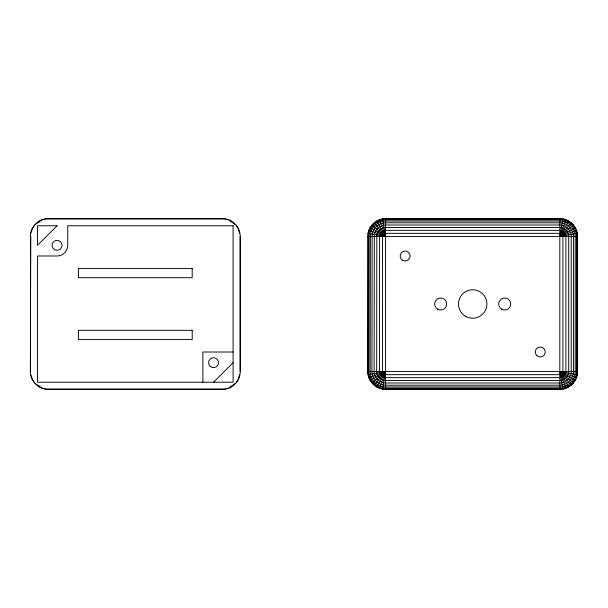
<?xml version="1.0" encoding="UTF-8"?>
<svg xmlns="http://www.w3.org/2000/svg" width="608" height="608" viewBox="0 0 608 608"><rect width="100%" height="100%" fill="white"/><g stroke="black" fill="none" stroke-linecap="round" stroke-linejoin="round"><path stroke-width="0.91" d="M30.4 236.436C30.233 226.928 38.676 218.485 48.184 218.652L222.429 218.652C231.937 218.485 240.38 226.928 240.213 236.436L240.213 371.564C240.38 381.072 231.937 389.515 222.429 389.348L48.184 389.348C38.676 389.515 30.233 381.072 30.4 371.564L30.674 236.436L30.4 371.564M367.787 236.436C367.62 226.928 376.063 218.485 385.571 218.652L559.816 218.652C569.324 218.485 577.767 226.928 577.6 236.436L577.6 371.564C577.767 381.072 569.324 389.515 559.816 389.348L385.571 389.348C376.063 389.515 367.62 381.072 367.787 371.564L367.787 236.436L577.6 236.436M45.091 389.074L225.522 389.074M225.522 218.926L45.091 218.926M382.478 389.074L385.571 371.564L368.06 374.657M562.909 218.926L559.816 236.436L577.326 233.343M32.779 227.544L30.674 233.343M237.827 380.456L239.674 374.604M42.096 388.276L35.849 383.899M228.517 219.724L235.304 224.641M379.483 388.276L385.571 371.564L368.858 377.652M565.904 219.724L559.816 236.436L576.528 230.348M39.292 386.962L39.824 386.034M230.789 221.966L231.321 221.038M376.679 386.962L385.571 371.564L370.173 380.456M568.708 221.038L559.816 236.436L575.221 227.544M33.455 227.05L34.557 225.006M236.284 382.196L237.158 380.95M374.14 385.191L385.571 371.564L371.944 382.994M571.246 222.809L559.816 236.436L573.443 225.006M35.849 224.101L42.096 219.724M213.545 382.234L233.1 362.68M235.304 383.359L228.517 388.276M34.557 382.994L33.455 380.95M237.827 227.544L239.674 233.396M32.779 380.456L30.674 374.657M42.932 219.784L44.399 219.389M226.206 388.611L227.681 388.216M240.213 236.436L240.213 371.564M233.1 352.009L202.874 352.009L202.874 382.234M367.787 371.564L577.6 371.564M368.06 233.343L385.571 236.436L382.478 218.926M577.326 374.657L559.816 371.564L562.909 389.074M226.206 219.389L227.681 219.784M42.932 388.216L44.399 388.611M368.858 230.348L385.571 236.436L379.483 219.724M576.528 377.652L559.816 371.564L565.904 388.276M370.173 227.544L385.571 236.436L376.679 221.038M575.221 380.456L559.816 371.564L568.708 386.962M573.443 382.994L559.816 371.564L571.246 385.191M371.944 225.006L385.571 236.436L374.14 222.809M236.284 225.804L237.158 227.05M230.789 386.034L231.321 386.962M39.292 221.038L39.824 221.966M559.816 218.652L559.816 389.348M385.571 218.652L385.571 389.348M368.326 233.396L368.06 371.564C367.893 380.927 376.208 389.242 385.571 389.074L559.816 389.074C569.179 389.242 577.494 380.927 577.326 371.564L577.326 236.436C577.494 227.073 569.179 218.758 559.816 218.926L385.571 218.926C377.302 218.842 369.679 225.241 368.326 233.396M369.117 233.533L368.858 371.564C368.706 380.502 376.633 388.428 385.571 388.276L559.816 388.276C568.754 388.428 576.68 380.502 576.528 371.564L576.528 236.436C576.68 227.498 568.754 219.572 559.816 219.724L385.571 219.724C377.682 219.648 370.401 225.75 369.117 233.533M370.401 233.761L370.173 371.564C370.029 379.802 377.332 387.106 385.571 386.962L559.816 386.962C568.054 387.106 575.358 379.802 575.221 371.564L575.221 236.436C575.358 228.198 568.054 220.894 559.816 221.038L385.571 221.038C378.298 220.962 371.594 226.586 370.401 233.761M372.157 234.065L371.944 371.564C371.822 378.852 378.282 385.312 385.571 385.191L559.816 385.191C567.104 385.312 573.564 378.852 573.443 371.564L573.443 236.436C573.564 229.148 567.104 222.688 559.816 222.809L385.571 222.809C379.141 222.748 373.206 227.726 372.157 234.065M374.315 234.445L374.14 371.564C374.034 377.674 379.46 383.101 385.571 382.994L559.816 382.994C565.926 383.101 571.353 377.674 571.246 371.564L571.246 236.436C571.353 230.326 565.926 224.899 559.816 225.006L385.571 225.006C380.175 224.952 375.197 229.125 374.315 234.445M376.816 234.893L376.679 371.564C376.595 376.322 380.813 380.54 385.571 380.456L559.816 380.456C564.574 380.54 568.792 376.322 568.708 371.564L568.708 236.436C568.792 231.678 564.574 227.46 559.816 227.544L385.571 227.544C381.376 227.498 377.5 230.751 376.816 234.893M379.582 235.38L379.483 371.564C379.43 374.817 382.318 377.705 385.571 377.652L559.816 377.652C563.069 377.705 565.957 374.817 565.904 371.564L565.904 236.436C565.957 233.183 563.069 230.295 559.816 230.348L385.571 230.348L381.657 231.777L379.582 235.38M382.531 235.896L382.478 371.564L383.58 373.935L385.571 374.657L559.816 374.657L562.187 373.555L562.909 371.564L562.909 236.436L561.807 234.065L559.816 233.343L385.571 233.343L383.58 234.065L382.531 235.896M57.068 225.766L37.514 245.32L37.514 225.766L57.068 225.766M233.1 225.766L67.739 225.766L67.739 245.32A10.67 10.67 0 0 1 57.068 255.991L37.514 255.991L37.514 382.234L233.1 382.234L233.1 225.766M192.204 268.44L78.409 268.44L78.409 277.681L192.204 277.681L192.204 268.44M192.204 330.319L78.409 330.319L78.409 339.56L192.204 339.56L192.204 330.319M402.64 260.3A4.978 4.978 0 0 0 410.104 255.991A4.978 4.978 0 0 0 402.64 251.682A4.978 4.978 0 0 0 402.64 260.3M465.584 316.32A14.227 14.227 0 0 0 486.917 304A14.227 14.227 0 0 0 465.584 291.68A14.227 14.227 0 0 0 465.584 316.32M54.583 249.637A4.978 4.978 0 0 0 62.046 245.32A4.978 4.978 0 0 0 54.583 241.011A4.978 4.978 0 0 0 54.583 249.637M437.669 309.236A6.042 6.042 0 0 0 446.736 304A6.042 6.042 0 0 0 437.669 298.764A6.042 6.042 0 0 0 437.669 309.236M501.676 309.236A6.042 6.042 0 0 0 510.743 304A6.042 6.042 0 0 0 501.676 298.764A6.042 6.042 0 0 0 501.676 309.236M536.742 355.528A4.978 4.978 0 0 0 545.072 353.294A4.978 4.978 0 0 0 538.969 347.198A4.978 4.978 0 0 0 536.742 355.528M210.246 366.411A4.978 4.978 0 0 0 218.424 363.66A4.978 4.978 0 0 0 211.956 357.96A4.978 4.978 0 0 0 210.246 366.411"/></g></svg>
